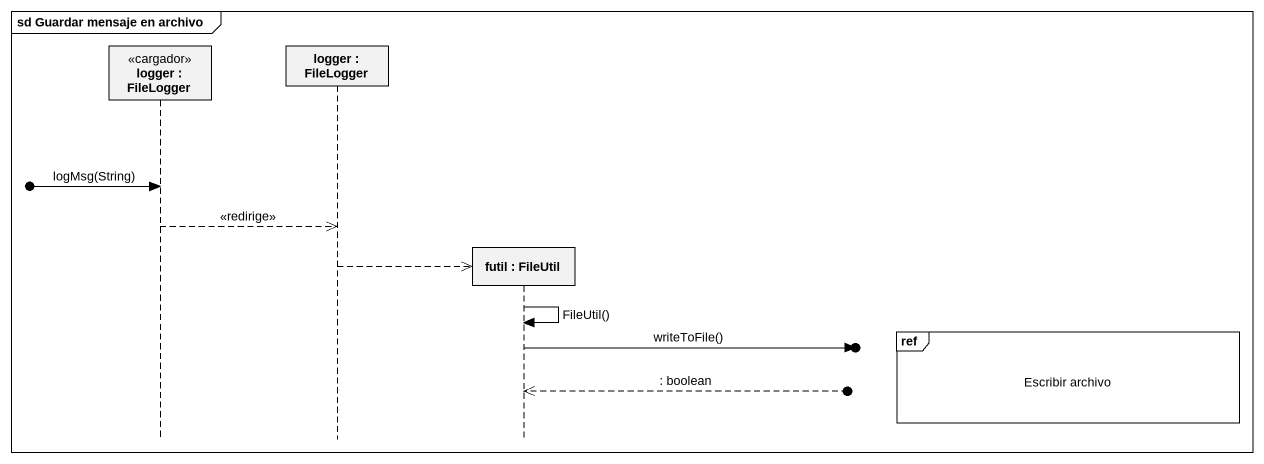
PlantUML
@startuml
mainframe sd Guardar mensaje en archivo
hide footbox
participant "logger : FileLogger" as logger <<cargador>>
participant "logger : FileLogger" as logger_2
participant "futil : FileUtil" as futil

[o-> logger : logMsg(String)
logger -->> logger_2 : <<redirige>>
logger_2 -->> futil **
futil -> futil : FileUtil()
ref over futil : Escribir archivo
futil ->o] : writeToFile()
futil <<--o] : : boolean
@enduml
